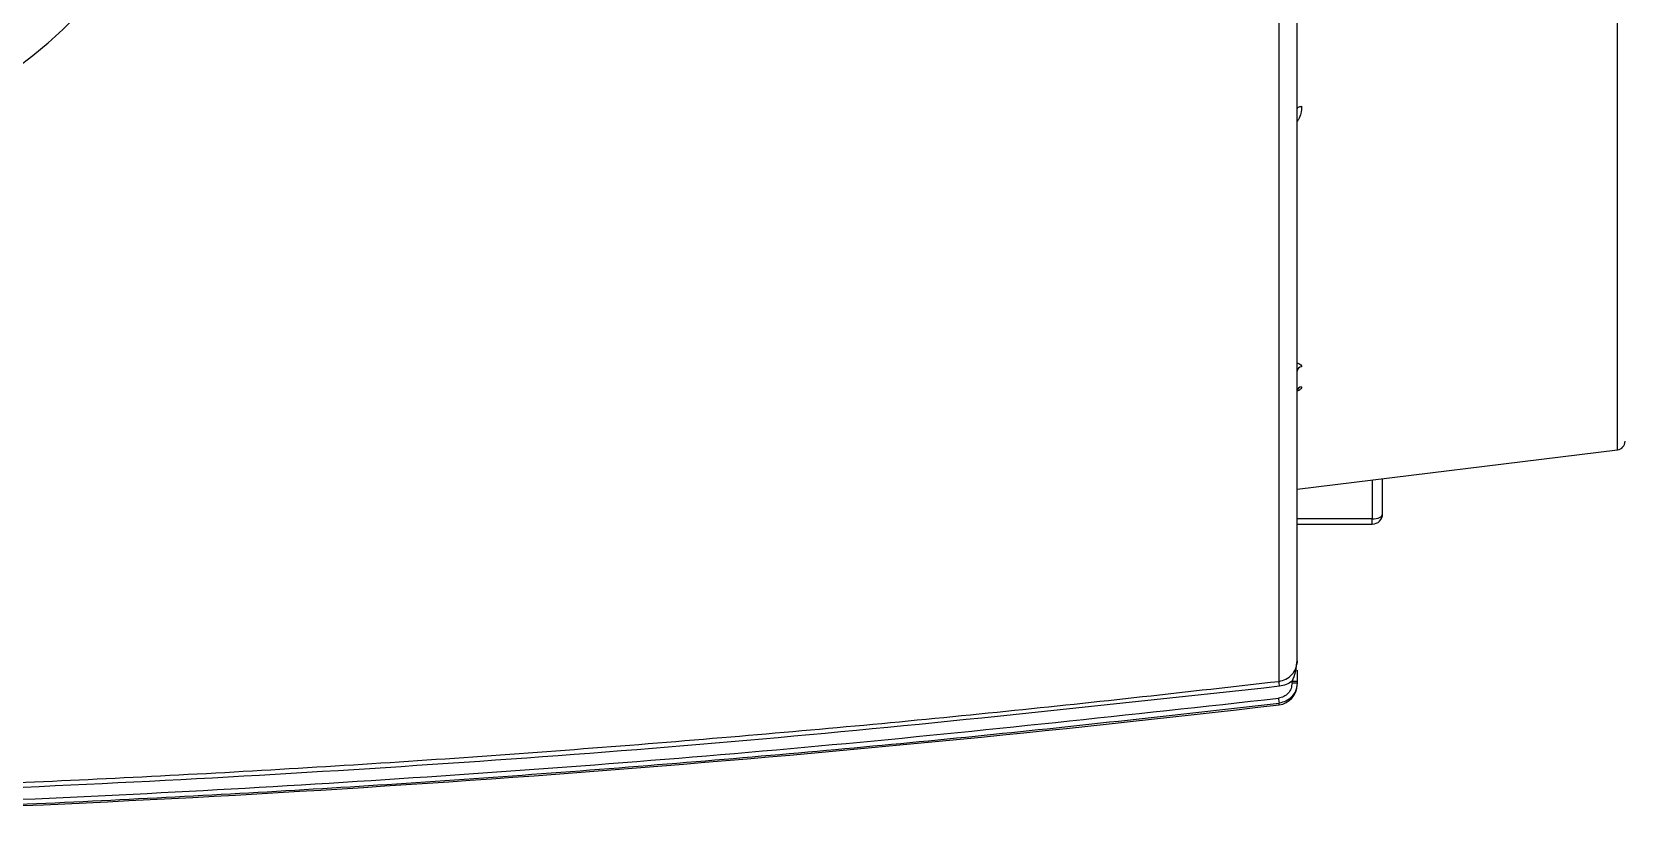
# Model space of a CAD drawing. Extents: x 16.7 to 113.1, y 4.5 to 84.5.
# Drawn here: x 83.405 to 88.068, y 32.503 to 34.807 of the extents above; entities that cross this region are included whole.
import ezdxf

# ---------------------------------------------------------------- set-up
doc = ezdxf.new("R2010")
doc.units = 0
doc.header["$MEASUREMENT"] = 0
doc.layers.add('OBJECT', color=7, linetype='CONTINUOUS')

msp = doc.modelspace()

# ---------------------------------------------------------------- linework, layer by layer
at = {"layer": 'OBJECT'}
for p, q in [((87.0551, 32.9063), (87.0551, 34.8977)), ((88.0461, 33.5838), (88.0461, 34.9057)), ((87.1081, 33.4686), (88.0461, 33.5838)), ((87.3281, 33.4956), (87.3281, 33.3814)), ((87.3581, 33.3964), (87.3581, 33.4993)), ((87.3281, 33.3814), (87.1081, 33.3814)), ((87.1081, 33.3664), (87.3281, 33.3664)), ((87.3281, 33.3664), (87.3281, 33.3814)), ((87.1067, 32.9533), (87.1081, 32.9662)), ((87.1083, 32.9668), (87.1071, 32.9556)), ((87.0931, 32.9017), (87.0931, 32.9064)), ((87.1081, 32.9068), (87.1081, 32.9021)), ((87.0551, 32.8377), (87.0551, 32.8424))]:
    msp.add_line(p, q, dxfattribs=at)
at = {"layer": 'OBJECT', "flags": 128}
for points in [[(87.1081, 34.5807), (87.1083, 34.5822), (87.1091, 34.5836), (87.1103, 34.5849), (87.1119, 34.5861), (87.1138, 34.5871), (87.1161, 34.5879), (87.1186, 34.5885), (87.1213, 34.5888)], [(87.3281, 33.3814), (87.3339, 33.3817), (87.3396, 33.3825), (87.3448, 33.3839), (87.3493, 33.3858), (87.353, 33.388), (87.3558, 33.3906), (87.3575, 33.3934), (87.3581, 33.3964)]]:
    msp.add_lwpolyline(points, dxfattribs=at)
at = {"layer": 'OBJECT'}
for centre, radius, start, end in [((82.4681, 35.9065), 1.5, 209.9264, 65.3757), ((87.1218, 33.8125), 0.0137, 92.137, 175.8323), ((87.122, 33.7543), 0.0139, 92.934, 176.6099), ((88.0431, 33.6086), 0.025, 277, 0), ((87.3281, 33.3964), 0.03, 270, 0), ((79.7613, 32.0395), 7.3451, 6.66364, 6.77732), ((87.0481, 32.8973), 0.06, 276.6732, 0), ((87.0969, 33.0493), 0.1429, 268.5009, 274.5043), ((87.0969, 33.0446), 0.1429, 268.5009, 274.5043), ((81.1681, 83.1545), 50.66, 272.14427, 276.67316), ((94.6206, 33.7405), 7.6186, 186.65992, 186.76959)]:
    msp.add_arc(centre, radius, start, end, dxfattribs=at)
for points, knots in [([(87.1081, 32.9662), (87.1081, 32.9749), (87.1081, 32.9923), (87.1081, 33.051), (87.1081, 33.1346), (87.1081, 33.2457), (87.1081, 33.3834), (87.1081, 33.5459), (87.1081, 33.7313), (87.1081, 33.9368), (87.1081, 34.1588), (87.1081, 34.3939), (87.1081, 34.6377), (87.1081, 34.8079), (87.1081, 34.8923)], [0, 0, 0, 0, 0.080292, 0.161895, 0.244722, 0.329339, 0.414466, 0.5, 0.585539, 0.670666, 0.755278, 0.83811, 0.919711, 1, 1, 1, 1]), ([(87.1213, 34.5888), (87.1208, 34.5819), (87.1198, 34.5688), (87.1153, 34.5537), (87.1094, 34.547), (87.1081, 34.5455)], [0, 0, 0, 0, 0.463253, 0.878216, 1, 1, 1, 1]), ([(87.1081, 33.8374), (87.1097, 33.8371), (87.1145, 33.836), (87.1198, 33.8321), (87.1208, 33.8282), (87.1213, 33.8262)], [0, 0, 0, 0, 0.195052, 0.596532, 1, 1, 1, 1]), ([(87.1213, 33.7682), (87.1208, 33.7663), (87.1199, 33.7626), (87.1142, 33.7577), (87.1089, 33.7556), (87.1068, 33.7549)], [0, 0, 0, 0, 0.381666, 0.763059, 1, 1, 1, 1]), ([(87.0551, 32.9063), (87.062, 32.9079), (87.0764, 32.9111), (87.0931, 32.9247), (87.1029, 32.9397), (87.1057, 32.9496), (87.1067, 32.9533)], [0, 0, 0, 0, 0.285732, 0.58684, 0.843317, 1, 1, 1, 1]), ([(87.1048, 32.9461), (87.1042, 32.9417), (87.1024, 32.9283), (87.0968, 32.9152), (87.0931, 32.9064)], [0, 0, 0, 0, 0.327044, 1, 1, 1, 1]), ([(87.1081, 32.9388), (87.1081, 32.9335), (87.1081, 32.9235), (87.1081, 32.9122), (87.1081, 32.9068)], [0, 0, 0, 0, 0.5298228, 1, 1, 1, 1]), ([(81.1681, 32.5628), (81.4517, 32.5641), (82.017, 32.5668), (82.8614, 32.5887), (83.7088, 32.6239), (84.5626, 32.674), (85.4143, 32.7388), (86.2458, 32.8152), (86.7887, 32.8763), (87.0551, 32.9063)], [0, 0, 0, 0, 0.144222, 0.287378, 0.429468, 0.575454, 0.722208, 0.863723, 1, 1, 1, 1]), ([(87.0568, 32.8918), (86.5679, 32.8386), (85.5899, 32.7322), (84.1179, 32.6278), (82.6436, 32.5603), (81.6599, 32.5522), (81.1681, 32.5482)], [0, 0, 0, 0, 0.249972, 0.5, 0.749997, 1, 1, 1, 1]), ([(87.0931, 32.9017), (87.0925, 32.8963), (87.0914, 32.8853), (87.0824, 32.8711), (87.0694, 32.8605), (87.0587, 32.8581), (87.0534, 32.8569)], [0, 0, 0, 0, 0.2505042, 0.50008, 0.7500058, 1, 1, 1, 1]), ([(87.1081, 32.9021), (87.1078, 32.8978), (87.1073, 32.8895), (87.1026, 32.8756), (87.0931, 32.8606), (87.0763, 32.8472), (87.062, 32.844), (87.0551, 32.8424)], [0, 0, 0, 0, 0.150459, 0.284203, 0.500792, 0.757103, 1, 1, 1, 1]), ([(87.0931, 32.9064), (87.0876, 32.9028), (87.0764, 32.8955), (87.0633, 32.8931), (87.0568, 32.8918)], [0, 0, 0, 0, 0.498583, 1, 1, 1, 1]), ([(81.8151, 32.5177), (82.2527, 32.5265), (83.1278, 32.5441), (84.439, 32.6143), (85.7483, 32.7138), (86.6184, 32.8092), (87.0534, 32.8569)], [0, 0, 0, 0, 0.250003, 0.5, 0.750017, 1, 1, 1, 1]), ([(81.8249, 32.5032), (82.1196, 32.5085), (82.7055, 32.519), (83.5787, 32.554), (84.459, 32.6032), (85.3384, 32.6685), (86.2088, 32.7474), (86.7767, 32.8112), (87.0551, 32.8424)], [0, 0, 0, 0, 0.168616, 0.33527, 0.499962, 0.673057, 0.839737, 1, 1, 1, 1])]:
    msp.add_open_spline(points, degree=3, knots=knots, dxfattribs=at)

doc.saveas('drawing.dxf')
